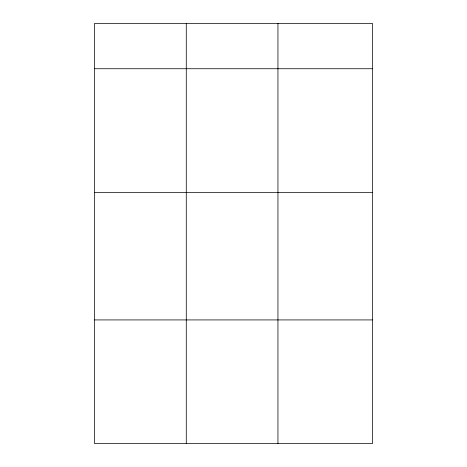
<?xml version="1.0" encoding="UTF-8"?>
<svg xmlns="http://www.w3.org/2000/svg" width="467" height="467" viewBox="0 0 467 467"><rect width="100%" height="100%" fill="white"/><g stroke="black" fill="none" stroke-linecap="round" stroke-linejoin="round"><path stroke-width="0.7" d="M372.397 192.451L372.397 23.35L94.603 23.35L94.603 443.65L372.397 443.65L372.397 192.451L94.603 192.451M94.603 68.731L372.397 68.731M94.603 319.924L372.397 319.924M277.947 23.35L277.947 443.65M186.275 23.35L186.275 443.65"/></g></svg>
